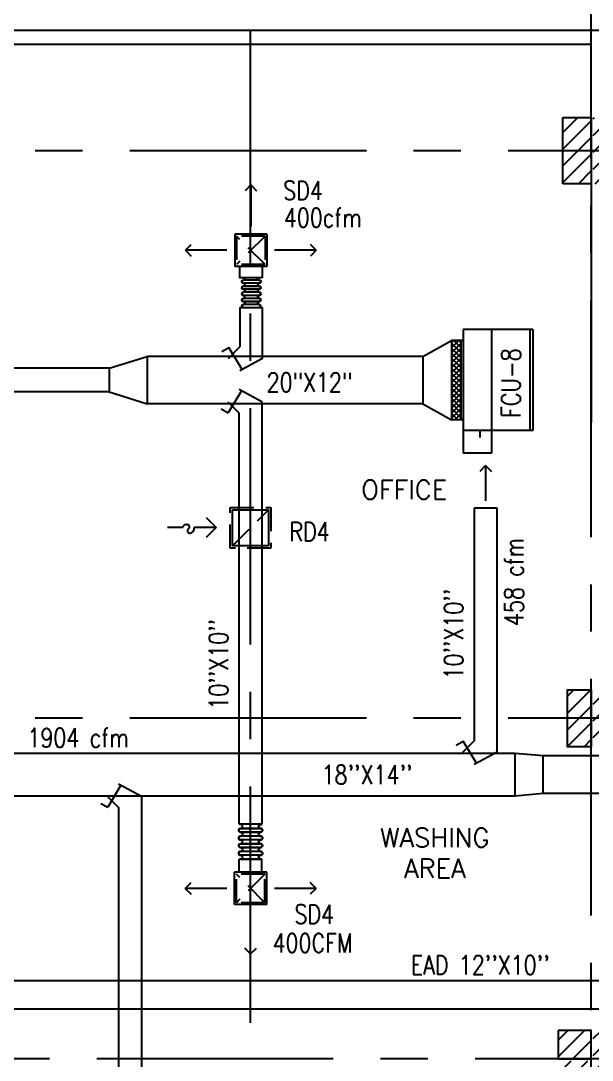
# Model space of a CAD drawing. Extents: x 417877.3 to 417955.8, y 43396.6 to 43486.9.
# Drawn here: x 417895.46 to 417901.5, y 43443.16 to 43454.15 of the extents above; entities that cross this region are included whole.
import ezdxf
from ezdxf.enums import TextEntityAlignment as Align

# ---------------------------------------------------------------- set-up
doc = ezdxf.new("R2010")
doc.units = 0
doc.header["$MEASUREMENT"] = 0
doc.linetypes.add('CENTERX2', pattern=[4, 2.5, -0.5, 0.5, -0.5])
doc.linetypes.add('HIDDEN', pattern=[0.375, 0.25, -0.125])
doc.layers.get('0').update_dxf_attribs({"color": 9, "linetype": 'CONTINUOUS'})
for name, color, linetype in [('AXES', 11, 'CENTERX2'), ('COL', 3, 'CONTINUOUS'), ('COUNTER', 9, 'CONTINUOUS'), ('DUCT', 6, 'CONTINUOUS'), ('EXDUCT', 10, 'CONTINUOUS'), ('FCU', 6, 'CONTINUOUS'), ('HAT', 11, 'CONTINUOUS'), ('M-AC-FLEX', 3, 'CONTINUOUS'), ('M-EGU.', 2, 'CONTINUOUS'), ('RM-NAME', 9, 'CONTINUOUS'), ('SCD', 2, 'CONTINUOUS'), ('WALL', 4, 'CONTINUOUS')]:
    doc.layers.add(name, color=color, linetype=linetype)
doc.styles.add('ROMANS', font='ROMANS.shx', dxfattribs={"width": 0.6})

# ---------------------------------------------------------------- blocks, each defined once
blk = doc.blocks.new('RM1')
at = {"layer": 'RM-NAME', "style": 'ROMANS'}
for tag, p in [('ROOMNAME1', (0, 324)), ('ROOMNAME2', (0, 0))]:
    blk.add_attdef(tag, text='', height=200, dxfattribs=at).set_placement(p, align=Align.MIDDLE)
blk = doc.blocks.new('*X33')
at = {"color": 0}
for p, q in [((23785, -1671), (23860, -1596)), ((23785, -1618), (23807, -1596)), ((23864, -1696), (23785, -1617)), ((23813, -1696), (23913, -1596)), ((23917, -1696), (23817, -1596)), ((23866, -1696), (23966, -1596)), ((23970, -1696), (23870, -1596)), ((23919, -1696), (24019, -1596)), ((24023, -1696), (23923, -1596)), ((23972, -1696), (24072, -1596)), ((24076, -1696), (23976, -1596)), ((24025, -1696), (24125, -1596)), ((24129, -1696), (24029, -1596)), ((24078, -1696), (24178, -1596)), ((24182, -1696), (24082, -1596)), ((24131, -1696), (24231, -1596)), ((24235, -1696), (24135, -1596)), ((24184, -1696), (24284, -1596)), ((24288, -1696), (24188, -1596)), ((24237, -1696), (24337, -1596)), ((24341, -1696), (24241, -1596)), ((24290, -1696), (24390, -1596)), ((24394, -1696), (24294, -1596)), ((24343, -1696), (24443, -1596)), ((24447, -1696), (24347, -1596)), ((24396, -1696), (24496, -1596)), ((24500, -1696), (24400, -1596)), ((24449, -1696), (24549, -1596)), ((24553, -1696), (24453, -1596)), ((24502, -1696), (24602, -1596)), ((24606, -1696), (24506, -1596)), ((24555, -1696), (24623, -1628)), ((24623, -1660), (24559, -1596)), ((24623, -1607), (24612, -1596)), ((23811, -1696), (23785, -1670)), ((24608, -1696), (24623, -1681))]:
    blk.add_line(p, q, dxfattribs=at)

msp = doc.modelspace()

# ---------------------------------------------------------------- hatches: boundary and pattern name
at = {"layer": 'HAT'}
h = msp.add_hatch(dxfattribs=at)
h.set_pattern_fill('ANSI31', color=256, style=0)
h.set_pattern_definition([(45, (49.04742, -106.51282), (-0.08838834765, 0.08838834765), [])])
h.paths.add_polyline_path([(417925.228, 43443.479), (417925.828, 43443.479), (417925.828, 43443.179), (417925.228, 43443.179)])
h.paths.add_polyline_path([(417925.228, 43443.159), (417925.828, 43443.159), (417925.828, 43442.859), (417925.228, 43442.859)])
edge = h.paths.add_edge_path()
edge.add_line((417906.058, 43467.429), (417906.058, 43466.929))
edge = h.paths.add_edge_path()
edge.add_line((417906.058, 43466.929), (417906.558, 43466.929))
edge = h.paths.add_edge_path()
edge.add_line((417906.558, 43466.929), (417906.558, 43467.429))
edge = h.paths.add_edge_path()
edge.add_line((417906.558, 43467.429), (417906.058, 43467.429))
h.paths.add_polyline_path([(417901.488, 43467.529), (417901.488, 43466.829), (417901.188, 43466.829), (417901.188, 43467.529)])
h.paths.add_polyline_path([(417901.808, 43467.529), (417901.808, 43466.829), (417901.508, 43466.829), (417901.508, 43467.529)])
h.paths.add_polyline_path([(417894.038, 43467.429), (417894.038, 43466.929), (417894.538, 43466.929), (417894.538, 43467.429)])
h.paths.add_polyline_path([(417886.838, 43467.429), (417886.838, 43466.929), (417887.338, 43466.929), (417887.338, 43467.429)])
h.paths.add_polyline_path([(417894.038, 43460.229), (417894.038, 43459.729), (417894.538, 43459.729), (417894.538, 43460.229)])
h.paths.add_polyline_path([(417901.488, 43460.329), (417901.488, 43459.629), (417901.188, 43459.629), (417901.188, 43460.329)])
h.paths.add_polyline_path([(417901.808, 43460.329), (417901.808, 43459.629), (417901.508, 43459.629), (417901.508, 43460.329)])
h.paths.add_polyline_path([(417925.778, 43423.009), (417925.778, 43422.509), (417925.278, 43422.509), (417925.278, 43423.009)])
h.paths.add_polyline_path([(417886.838, 43447.029), (417886.838, 43446.529), (417887.338, 43446.529), (417887.338, 43447.029)])
h.paths.add_polyline_path([(417906.558, 43437.409), (417906.558, 43436.909), (417906.058, 43436.909), (417906.058, 43437.409)])
h.paths.add_polyline_path([(417936.578, 43430.209), (417936.578, 43429.709), (417936.078, 43429.709), (417936.078, 43430.209)])
h.paths.add_polyline_path([(417936.578, 43447.029), (417936.578, 43446.529), (417936.078, 43446.529), (417936.078, 43447.029)])
h.paths.add_polyline_path([(417929.378, 43460.229), (417929.378, 43459.729), (417928.878, 43459.729), (417928.878, 43460.229)])
h.paths.add_polyline_path([(417936.628, 43442.859), (417936.028, 43442.859), (417936.028, 43443.159), (417936.628, 43443.159)])
h.paths.add_polyline_path([(417936.628, 43443.179), (417936.028, 43443.179), (417936.028, 43443.479), (417936.628, 43443.479)])
h.paths.add_polyline_path([(417928.828, 43443.479), (417929.428, 43443.479), (417929.428, 43443.179), (417928.828, 43443.179)])
h.paths.add_polyline_path([(417928.828, 43443.159), (417929.428, 43443.159), (417929.428, 43442.859), (417928.828, 43442.859)])
h.paths.add_polyline_path([(417918.628, 43443.159), (417918.028, 43443.159), (417918.028, 43442.859), (417918.628, 43442.859)])
h.paths.add_polyline_path([(417918.628, 43443.479), (417918.028, 43443.479), (417918.028, 43443.179), (417918.628, 43443.179)])
h.paths.add_polyline_path([(417910.758, 43443.479), (417910.758, 43443.179), (417911.108, 43443.179), (417911.108, 43443.479)])
h.paths.add_polyline_path([(417911.128, 43443.479), (417911.128, 43443.179), (417911.478, 43443.179), (417911.478, 43443.479)])
h.paths.add_polyline_path([(417910.758, 43443.159), (417910.758, 43442.859), (417911.108, 43442.859), (417911.108, 43443.159)])
h.paths.add_polyline_path([(417911.128, 43443.159), (417911.128, 43442.859), (417911.478, 43442.859), (417911.478, 43443.159)])
h.paths.add_polyline_path([(417906.608, 43443.159), (417906.008, 43443.159), (417906.008, 43442.859), (417906.608, 43442.859)])
h.paths.add_polyline_path([(417906.608, 43443.479), (417906.008, 43443.479), (417906.008, 43443.179), (417906.608, 43443.179)])
h.paths.add_polyline_path([(417901.138, 43443.479), (417901.138, 43443.179), (417901.488, 43443.179), (417901.488, 43443.479)])
h.paths.add_polyline_path([(417901.508, 43443.479), (417901.508, 43443.179), (417901.858, 43443.179), (417901.858, 43443.479)])
h.paths.add_polyline_path([(417901.138, 43443.159), (417901.138, 43442.859), (417901.488, 43442.859), (417901.488, 43443.159)])
h.paths.add_polyline_path([(417901.508, 43443.159), (417901.508, 43442.859), (417901.858, 43442.859), (417901.858, 43443.159)])
h.paths.add_polyline_path([(417894.588, 43443.159), (417893.988, 43443.159), (417893.988, 43442.859), (417894.588, 43442.859)])
h.paths.add_polyline_path([(417894.588, 43443.479), (417893.988, 43443.479), (417893.988, 43443.179), (417894.588, 43443.179)])
h.paths.add_polyline_path([(417887.388, 43443.159), (417886.788, 43443.159), (417886.788, 43442.859), (417887.388, 43442.859)])
h.paths.add_polyline_path([(417887.388, 43443.479), (417886.788, 43443.479), (417886.788, 43443.179), (417887.388, 43443.179)])
h.paths.add_polyline_path([(417883.788, 43443.159), (417883.188, 43443.159), (417883.188, 43442.859), (417883.788, 43442.859)])
h.paths.add_polyline_path([(417883.788, 43443.479), (417883.188, 43443.479), (417883.188, 43443.179), (417883.788, 43443.179)])
h.paths.add_polyline_path([(417891.688, 43434.909), (417891.088, 43434.909), (417891.088, 43434.659), (417891.688, 43434.659)], flags=16)
h.paths.add_polyline_path([(417887.988, 43434.909), (417888.588, 43434.909), (417888.588, 43434.659), (417887.988, 43434.659)], flags=16)
h.paths.add_polyline_path([(417911.378, 43447.129), (417911.378, 43446.529), (417911.128, 43446.529), (417911.128, 43447.129)])
h.paths.add_polyline_path([(417901.758, 43447.079), (417901.758, 43446.479), (417901.508, 43446.479), (417901.508, 43447.079)])
h.paths.add_polyline_path([(417901.488, 43447.079), (417901.488, 43446.479), (417901.238, 43446.479), (417901.238, 43447.079)])
h.paths.add_polyline_path([(417911.428, 43453.029), (417911.428, 43452.329), (417911.128, 43452.329), (417911.128, 43453.029)])
h.paths.add_polyline_path([(417943.778, 43474.129), (417943.778, 43474.629), (417943.278, 43474.629), (417943.278, 43474.129)])
h.paths.add_polyline_path([(417936.578, 43474.129), (417936.578, 43474.629), (417936.078, 43474.629), (417936.078, 43474.129)])
h.paths.add_polyline_path([(417929.378, 43474.129), (417929.378, 43474.629), (417928.878, 43474.629), (417928.878, 43474.129)])
h.paths.add_polyline_path([(417925.778, 43474.129), (417925.778, 43474.629), (417925.278, 43474.629), (417925.278, 43474.129)])
h.paths.add_polyline_path([(417918.578, 43474.129), (417918.578, 43474.629), (417918.078, 43474.629), (417918.078, 43474.129)])
edge = h.paths.add_edge_path()
edge.add_line((417906.558, 43474.629), (417906.558, 43474.129))
edge = h.paths.add_edge_path()
edge.add_line((417906.558, 43474.129), (417906.058, 43474.129))
edge = h.paths.add_edge_path()
edge.add_line((417906.058, 43474.129), (417906.058, 43474.629))
edge = h.paths.add_edge_path()
edge.add_line((417906.058, 43474.629), (417906.558, 43474.629))
h.paths.add_polyline_path([(417894.038, 43474.129), (417894.038, 43474.629), (417894.538, 43474.629), (417894.538, 43474.129)])
h.paths.add_polyline_path([(417886.838, 43474.129), (417886.838, 43474.629), (417887.338, 43474.629), (417887.338, 43474.129)])
h.paths.add_polyline_path([(417883.238, 43474.129), (417883.238, 43474.629), (417883.738, 43474.629), (417883.738, 43474.129)])
edge = h.paths.add_edge_path()
edge.add_line((417943.778, 43467.429), (417943.778, 43466.929))
edge = h.paths.add_edge_path()
edge.add_line((417943.778, 43466.929), (417943.278, 43466.929))
edge = h.paths.add_edge_path()
edge.add_line((417943.278, 43466.929), (417943.278, 43467.429))
edge = h.paths.add_edge_path()
edge.add_line((417943.278, 43467.429), (417943.778, 43467.429))
edge = h.paths.add_edge_path()
edge.add_line((417943.778, 43460.229), (417943.778, 43459.729))
edge = h.paths.add_edge_path()
edge.add_line((417943.778, 43459.729), (417943.278, 43459.729))
edge = h.paths.add_edge_path()
edge.add_line((417943.278, 43459.729), (417943.278, 43460.229))
edge = h.paths.add_edge_path()
edge.add_line((417943.278, 43460.229), (417943.778, 43460.229))
edge = h.paths.add_edge_path()
edge.add_line((417943.778, 43453.029), (417943.778, 43452.529))
edge = h.paths.add_edge_path()
edge.add_line((417943.778, 43452.529), (417943.278, 43452.529))
edge = h.paths.add_edge_path()
edge.add_line((417943.278, 43452.529), (417943.278, 43453.029))
edge = h.paths.add_edge_path()
edge.add_line((417943.278, 43453.029), (417943.778, 43453.029))
edge = h.paths.add_edge_path()
edge.add_line((417943.778, 43447.029), (417943.778, 43446.529))
edge = h.paths.add_edge_path()
edge.add_line((417943.778, 43446.529), (417943.278, 43446.529))
edge = h.paths.add_edge_path()
edge.add_line((417943.278, 43446.529), (417943.278, 43447.029))
edge = h.paths.add_edge_path()
edge.add_line((417943.278, 43447.029), (417943.778, 43447.029))
edge = h.paths.add_edge_path()
edge.add_line((417936.578, 43467.429), (417936.578, 43466.929))
edge = h.paths.add_edge_path()
edge.add_line((417936.578, 43466.929), (417936.078, 43466.929))
edge = h.paths.add_edge_path()
edge.add_line((417936.078, 43466.929), (417936.078, 43467.429))
edge = h.paths.add_edge_path()
edge.add_line((417936.078, 43467.429), (417936.578, 43467.429))
edge = h.paths.add_edge_path()
edge.add_line((417936.578, 43460.229), (417936.578, 43459.729))
edge = h.paths.add_edge_path()
edge.add_line((417936.578, 43459.729), (417936.078, 43459.729))
edge = h.paths.add_edge_path()
edge.add_line((417936.078, 43459.729), (417936.078, 43460.229))
edge = h.paths.add_edge_path()
edge.add_line((417936.078, 43460.229), (417936.578, 43460.229))
edge = h.paths.add_edge_path()
edge.add_line((417929.378, 43467.429), (417929.378, 43466.929))
edge = h.paths.add_edge_path()
edge.add_line((417929.378, 43466.929), (417928.878, 43466.929))
edge = h.paths.add_edge_path()
edge.add_line((417928.878, 43466.929), (417928.878, 43467.429))
edge = h.paths.add_edge_path()
edge.add_line((417928.878, 43467.429), (417929.378, 43467.429))
edge = h.paths.add_edge_path()
edge.add_line((417925.778, 43467.429), (417925.778, 43466.929))
edge = h.paths.add_edge_path()
edge.add_line((417925.778, 43466.929), (417925.278, 43466.929))
edge = h.paths.add_edge_path()
edge.add_line((417925.278, 43466.929), (417925.278, 43467.429))
edge = h.paths.add_edge_path()
edge.add_line((417925.278, 43467.429), (417925.778, 43467.429))
edge = h.paths.add_edge_path()
edge.add_line((417925.778, 43460.229), (417925.778, 43459.729))
edge = h.paths.add_edge_path()
edge.add_line((417925.778, 43459.729), (417925.278, 43459.729))
edge = h.paths.add_edge_path()
edge.add_line((417925.278, 43459.729), (417925.278, 43460.229))
edge = h.paths.add_edge_path()
edge.add_line((417925.278, 43460.229), (417925.778, 43460.229))
edge = h.paths.add_edge_path()
edge.add_line((417936.578, 43453.029), (417936.578, 43452.529))
edge = h.paths.add_edge_path()
edge.add_line((417936.578, 43452.529), (417936.078, 43452.529))
edge = h.paths.add_edge_path()
edge.add_line((417936.078, 43452.529), (417936.078, 43453.029))
edge = h.paths.add_edge_path()
edge.add_line((417936.078, 43453.029), (417936.578, 43453.029))
edge = h.paths.add_edge_path()
edge.add_line((417929.378, 43453.029), (417929.378, 43452.529))
edge = h.paths.add_edge_path()
edge.add_line((417929.378, 43452.529), (417928.878, 43452.529))
edge = h.paths.add_edge_path()
edge.add_line((417928.878, 43452.529), (417928.878, 43453.029))
edge = h.paths.add_edge_path()
edge.add_line((417928.878, 43453.029), (417929.378, 43453.029))
edge = h.paths.add_edge_path()
edge.add_line((417925.778, 43453.029), (417925.778, 43452.529))
edge = h.paths.add_edge_path()
edge.add_line((417925.778, 43452.529), (417925.278, 43452.529))
edge = h.paths.add_edge_path()
edge.add_line((417925.278, 43452.529), (417925.278, 43453.029))
edge = h.paths.add_edge_path()
edge.add_line((417925.278, 43453.029), (417925.778, 43453.029))
edge = h.paths.add_edge_path()
edge.add_line((417929.378, 43447.029), (417929.378, 43446.529))
edge = h.paths.add_edge_path()
edge.add_line((417929.378, 43446.529), (417928.878, 43446.529))
edge = h.paths.add_edge_path()
edge.add_line((417928.878, 43446.529), (417928.878, 43447.029))
edge = h.paths.add_edge_path()
edge.add_line((417928.878, 43447.029), (417929.378, 43447.029))
edge = h.paths.add_edge_path()
edge.add_line((417925.778, 43447.029), (417925.778, 43446.529))
edge = h.paths.add_edge_path()
edge.add_line((417925.778, 43446.529), (417925.278, 43446.529))
edge = h.paths.add_edge_path()
edge.add_line((417925.278, 43446.529), (417925.278, 43447.029))
edge = h.paths.add_edge_path()
edge.add_line((417925.278, 43447.029), (417925.778, 43447.029))
h.paths.add_polyline_path([(417943.278, 43443.479), (417943.778, 43443.479), (417943.778, 43443.179), (417943.278, 43443.179)])
h.paths.add_polyline_path([(417943.278, 43443.159), (417943.778, 43443.159), (417943.778, 43442.859), (417943.278, 43442.859)])
edge = h.paths.add_edge_path()
edge.add_line((417943.778, 43437.409), (417943.778, 43436.909))
edge = h.paths.add_edge_path()
edge.add_line((417943.778, 43436.909), (417943.278, 43436.909))
edge = h.paths.add_edge_path()
edge.add_line((417943.278, 43436.909), (417943.278, 43437.409))
edge = h.paths.add_edge_path()
edge.add_line((417943.278, 43437.409), (417943.778, 43437.409))
edge = h.paths.add_edge_path()
edge.add_line((417943.778, 43430.209), (417943.778, 43429.709))
edge = h.paths.add_edge_path()
edge.add_line((417943.778, 43429.709), (417943.278, 43429.709))
edge = h.paths.add_edge_path()
edge.add_line((417943.278, 43429.709), (417943.278, 43430.209))
edge = h.paths.add_edge_path()
edge.add_line((417943.278, 43430.209), (417943.778, 43430.209))
edge = h.paths.add_edge_path()
edge.add_line((417943.778, 43423.009), (417943.778, 43422.509))
edge = h.paths.add_edge_path()
edge.add_line((417943.778, 43422.509), (417943.278, 43422.509))
edge = h.paths.add_edge_path()
edge.add_line((417943.278, 43422.509), (417943.278, 43423.009))
edge = h.paths.add_edge_path()
edge.add_line((417943.278, 43423.009), (417943.778, 43423.009))
edge = h.paths.add_edge_path()
edge.add_line((417936.578, 43437.409), (417936.578, 43436.909))
edge = h.paths.add_edge_path()
edge.add_line((417936.578, 43436.909), (417936.078, 43436.909))
edge = h.paths.add_edge_path()
edge.add_line((417936.078, 43436.909), (417936.078, 43437.409))
edge = h.paths.add_edge_path()
edge.add_line((417936.078, 43437.409), (417936.578, 43437.409))
edge = h.paths.add_edge_path()
edge.add_line((417929.378, 43437.409), (417929.378, 43436.909))
edge = h.paths.add_edge_path()
edge.add_line((417929.378, 43436.909), (417928.878, 43436.909))
edge = h.paths.add_edge_path()
edge.add_line((417928.878, 43436.909), (417928.878, 43437.409))
edge = h.paths.add_edge_path()
edge.add_line((417928.878, 43437.409), (417929.378, 43437.409))
edge = h.paths.add_edge_path()
edge.add_line((417925.778, 43437.409), (417925.778, 43436.909))
edge = h.paths.add_edge_path()
edge.add_line((417925.778, 43436.909), (417925.278, 43436.909))
edge = h.paths.add_edge_path()
edge.add_line((417925.278, 43436.909), (417925.278, 43437.409))
edge = h.paths.add_edge_path()
edge.add_line((417925.278, 43437.409), (417925.778, 43437.409))
edge = h.paths.add_edge_path()
edge.add_line((417936.578, 43423.009), (417936.578, 43422.509))
edge = h.paths.add_edge_path()
edge.add_line((417936.578, 43422.509), (417936.078, 43422.509))
edge = h.paths.add_edge_path()
edge.add_line((417936.078, 43422.509), (417936.078, 43423.009))
edge = h.paths.add_edge_path()
edge.add_line((417936.078, 43423.009), (417936.578, 43423.009))
edge = h.paths.add_edge_path()
edge.add_line((417929.378, 43430.209), (417929.378, 43429.709))
edge = h.paths.add_edge_path()
edge.add_line((417929.378, 43429.709), (417928.878, 43429.709))
edge = h.paths.add_edge_path()
edge.add_line((417928.878, 43429.709), (417928.878, 43430.209))
edge = h.paths.add_edge_path()
edge.add_line((417928.878, 43430.209), (417929.378, 43430.209))
edge = h.paths.add_edge_path()
edge.add_line((417925.778, 43430.209), (417925.778, 43429.709))
edge = h.paths.add_edge_path()
edge.add_line((417925.778, 43429.709), (417925.278, 43429.709))
edge = h.paths.add_edge_path()
edge.add_line((417925.278, 43429.709), (417925.278, 43430.209))
edge = h.paths.add_edge_path()
edge.add_line((417925.278, 43430.209), (417925.778, 43430.209))
edge = h.paths.add_edge_path()
edge.add_line((417929.378, 43423.009), (417929.378, 43422.509))
edge = h.paths.add_edge_path()
edge.add_line((417929.378, 43422.509), (417928.878, 43422.509))
edge = h.paths.add_edge_path()
edge.add_line((417928.878, 43422.509), (417928.878, 43423.009))
edge = h.paths.add_edge_path()
edge.add_line((417928.878, 43423.009), (417929.378, 43423.009))
edge = h.paths.add_edge_path()
edge.add_line((417943.778, 43415.809), (417943.778, 43415.309))
edge = h.paths.add_edge_path()
edge.add_line((417943.778, 43415.309), (417943.278, 43415.309))
edge = h.paths.add_edge_path()
edge.add_line((417943.278, 43415.309), (417943.278, 43415.809))
edge = h.paths.add_edge_path()
edge.add_line((417943.278, 43415.809), (417943.778, 43415.809))
edge = h.paths.add_edge_path()
edge.add_line((417936.578, 43415.809), (417936.578, 43415.309))
edge = h.paths.add_edge_path()
edge.add_line((417936.578, 43415.309), (417936.078, 43415.309))
edge = h.paths.add_edge_path()
edge.add_line((417936.078, 43415.309), (417936.078, 43415.809))
edge = h.paths.add_edge_path()
edge.add_line((417936.078, 43415.809), (417936.578, 43415.809))
edge = h.paths.add_edge_path()
edge.add_line((417929.378, 43415.809), (417929.378, 43415.309))
edge = h.paths.add_edge_path()
edge.add_line((417929.378, 43415.309), (417928.878, 43415.309))
edge = h.paths.add_edge_path()
edge.add_line((417928.878, 43415.309), (417928.878, 43415.809))
edge = h.paths.add_edge_path()
edge.add_line((417928.878, 43415.809), (417929.378, 43415.809))
edge = h.paths.add_edge_path()
edge.add_line((417925.778, 43415.809), (417925.778, 43415.309))
edge = h.paths.add_edge_path()
edge.add_line((417925.778, 43415.309), (417925.278, 43415.309))
edge = h.paths.add_edge_path()
edge.add_line((417925.278, 43415.309), (417925.278, 43415.809))
edge = h.paths.add_edge_path()
edge.add_line((417925.278, 43415.809), (417925.778, 43415.809))
edge = h.paths.add_edge_path()
edge.add_line((417918.578, 43467.429), (417918.578, 43466.929))
edge = h.paths.add_edge_path()
edge.add_line((417918.578, 43466.929), (417918.078, 43466.929))
edge = h.paths.add_edge_path()
edge.add_line((417918.078, 43466.929), (417918.078, 43467.429))
edge = h.paths.add_edge_path()
edge.add_line((417918.078, 43467.429), (417918.578, 43467.429))
edge = h.paths.add_edge_path()
edge.add_line((417918.578, 43460.229), (417918.578, 43459.729))
edge = h.paths.add_edge_path()
edge.add_line((417918.578, 43459.729), (417918.078, 43459.729))
edge = h.paths.add_edge_path()
edge.add_line((417918.078, 43459.729), (417918.078, 43460.229))
edge = h.paths.add_edge_path()
edge.add_line((417918.078, 43460.229), (417918.578, 43460.229))
edge = h.paths.add_edge_path()
edge.add_line((417918.578, 43453.029), (417918.578, 43452.529))
edge = h.paths.add_edge_path()
edge.add_line((417918.578, 43452.529), (417918.078, 43452.529))
edge = h.paths.add_edge_path()
edge.add_line((417918.078, 43452.529), (417918.078, 43453.029))
edge = h.paths.add_edge_path()
edge.add_line((417918.078, 43453.029), (417918.578, 43453.029))
edge = h.paths.add_edge_path()
edge.add_line((417918.578, 43447.029), (417918.578, 43446.529))
edge = h.paths.add_edge_path()
edge.add_line((417918.578, 43446.529), (417918.078, 43446.529))
edge = h.paths.add_edge_path()
edge.add_line((417918.078, 43446.529), (417918.078, 43447.029))
edge = h.paths.add_edge_path()
edge.add_line((417918.078, 43447.029), (417918.578, 43447.029))
edge = h.paths.add_edge_path()
edge.add_line((417918.578, 43437.409), (417918.578, 43436.909))
edge = h.paths.add_edge_path()
edge.add_line((417918.578, 43436.909), (417918.078, 43436.909))
edge = h.paths.add_edge_path()
edge.add_line((417918.078, 43436.909), (417918.078, 43437.409))
edge = h.paths.add_edge_path()
edge.add_line((417918.078, 43437.409), (417918.578, 43437.409))
edge = h.paths.add_edge_path()
edge.add_line((417918.578, 43430.209), (417918.578, 43429.709))
edge = h.paths.add_edge_path()
edge.add_line((417918.578, 43429.709), (417918.078, 43429.709))
edge = h.paths.add_edge_path()
edge.add_line((417918.078, 43429.709), (417918.078, 43430.209))
edge = h.paths.add_edge_path()
edge.add_line((417918.078, 43430.209), (417918.578, 43430.209))
edge = h.paths.add_edge_path()
edge.add_line((417918.578, 43423.009), (417918.578, 43422.509))
edge = h.paths.add_edge_path()
edge.add_line((417918.578, 43422.509), (417918.078, 43422.509))
edge = h.paths.add_edge_path()
edge.add_line((417918.078, 43422.509), (417918.078, 43423.009))
edge = h.paths.add_edge_path()
edge.add_line((417918.078, 43423.009), (417918.578, 43423.009))
edge = h.paths.add_edge_path()
edge.add_line((417886.838, 43460.229), (417886.838, 43459.729))
edge = h.paths.add_edge_path()
edge.add_line((417886.838, 43459.729), (417887.338, 43459.729))
edge = h.paths.add_edge_path()
edge.add_line((417887.338, 43459.729), (417887.338, 43460.229))
edge = h.paths.add_edge_path()
edge.add_line((417887.338, 43460.229), (417886.838, 43460.229))
edge = h.paths.add_edge_path()
edge.add_line((417883.238, 43460.229), (417883.238, 43459.729))
edge = h.paths.add_edge_path()
edge.add_line((417883.238, 43459.729), (417883.738, 43459.729))
edge = h.paths.add_edge_path()
edge.add_line((417883.738, 43459.729), (417883.738, 43460.229))
edge = h.paths.add_edge_path()
edge.add_line((417883.738, 43460.229), (417883.238, 43460.229))
edge = h.paths.add_edge_path()
edge.add_line((417894.038, 43453.029), (417894.038, 43452.529))
edge = h.paths.add_edge_path()
edge.add_line((417894.038, 43452.529), (417894.538, 43452.529))
edge = h.paths.add_edge_path()
edge.add_line((417894.538, 43452.529), (417894.538, 43453.029))
edge = h.paths.add_edge_path()
edge.add_line((417894.538, 43453.029), (417894.038, 43453.029))
edge = h.paths.add_edge_path()
edge.add_line((417894.038, 43447.029), (417894.038, 43446.529))
edge = h.paths.add_edge_path()
edge.add_line((417894.038, 43446.529), (417894.538, 43446.529))
edge = h.paths.add_edge_path()
edge.add_line((417894.538, 43446.529), (417894.538, 43447.029))
edge = h.paths.add_edge_path()
edge.add_line((417894.538, 43447.029), (417894.038, 43447.029))
edge = h.paths.add_edge_path()
edge.add_line((417886.838, 43453.029), (417886.838, 43452.529))
edge = h.paths.add_edge_path()
edge.add_line((417886.838, 43452.529), (417887.338, 43452.529))
edge = h.paths.add_edge_path()
edge.add_line((417887.338, 43452.529), (417887.338, 43453.029))
edge = h.paths.add_edge_path()
edge.add_line((417887.338, 43453.029), (417886.838, 43453.029))
edge = h.paths.add_edge_path()
edge.add_line((417883.238, 43453.029), (417883.238, 43452.529))
edge = h.paths.add_edge_path()
edge.add_line((417883.238, 43452.529), (417883.738, 43452.529))
edge = h.paths.add_edge_path()
edge.add_line((417883.738, 43452.529), (417883.738, 43453.029))
edge = h.paths.add_edge_path()
edge.add_line((417883.738, 43453.029), (417883.238, 43453.029))
edge = h.paths.add_edge_path()
edge.add_line((417883.238, 43447.029), (417883.238, 43446.529))
edge = h.paths.add_edge_path()
edge.add_line((417883.238, 43446.529), (417883.738, 43446.529))
edge = h.paths.add_edge_path()
edge.add_line((417883.738, 43446.529), (417883.738, 43447.029))
edge = h.paths.add_edge_path()
edge.add_line((417883.738, 43447.029), (417883.238, 43447.029))
edge = h.paths.add_edge_path()
edge.add_line((417894.038, 43437.409), (417894.038, 43436.909))
edge = h.paths.add_edge_path()
edge.add_line((417894.038, 43436.909), (417894.538, 43436.909))
edge = h.paths.add_edge_path()
edge.add_line((417894.538, 43436.909), (417894.538, 43437.409))
edge = h.paths.add_edge_path()
edge.add_line((417894.538, 43437.409), (417894.038, 43437.409))
edge = h.paths.add_edge_path()
edge.add_line((417894.038, 43430.209), (417894.038, 43429.709))
edge = h.paths.add_edge_path()
edge.add_line((417894.038, 43429.709), (417894.538, 43429.709))
edge = h.paths.add_edge_path()
edge.add_line((417894.538, 43429.709), (417894.538, 43430.209))
edge = h.paths.add_edge_path()
edge.add_line((417894.538, 43430.209), (417894.038, 43430.209))
edge = h.paths.add_edge_path()
edge.add_line((417894.038, 43423.009), (417894.038, 43422.509))
edge = h.paths.add_edge_path()
edge.add_line((417894.038, 43422.509), (417894.538, 43422.509))
edge = h.paths.add_edge_path()
edge.add_line((417894.538, 43422.509), (417894.538, 43423.009))
edge = h.paths.add_edge_path()
edge.add_line((417894.538, 43423.009), (417894.038, 43423.009))
edge = h.paths.add_edge_path()
edge.add_line((417918.578, 43415.809), (417918.578, 43415.309))
edge = h.paths.add_edge_path()
edge.add_line((417918.578, 43415.309), (417918.078, 43415.309))
edge = h.paths.add_edge_path()
edge.add_line((417918.078, 43415.309), (417918.078, 43415.809))
edge = h.paths.add_edge_path()
edge.add_line((417918.078, 43415.809), (417918.578, 43415.809))
edge = h.paths.add_edge_path()
edge.add_line((417906.558, 43415.809), (417906.558, 43415.309))
edge = h.paths.add_edge_path()
edge.add_line((417906.558, 43415.309), (417906.058, 43415.309))
edge = h.paths.add_edge_path()
edge.add_line((417906.058, 43415.309), (417906.058, 43415.809))
edge = h.paths.add_edge_path()
edge.add_line((417906.058, 43415.809), (417906.558, 43415.809))
edge = h.paths.add_edge_path()
edge.add_line((417894.038, 43415.809), (417894.038, 43415.309))
edge = h.paths.add_edge_path()
edge.add_line((417894.038, 43415.309), (417894.538, 43415.309))
edge = h.paths.add_edge_path()
edge.add_line((417894.538, 43415.309), (417894.538, 43415.809))
edge = h.paths.add_edge_path()
edge.add_line((417894.538, 43415.809), (417894.038, 43415.809))
edge = h.paths.add_edge_path()
edge.add_line((417890.438, 43415.809), (417890.438, 43415.309))
edge = h.paths.add_edge_path()
edge.add_line((417890.438, 43415.309), (417890.938, 43415.309))
edge = h.paths.add_edge_path()
edge.add_line((417890.938, 43415.309), (417890.938, 43415.809))
edge = h.paths.add_edge_path()
edge.add_line((417890.938, 43415.809), (417890.438, 43415.809))
h.paths.add_polyline_path([(417910.808, 43467.529), (417911.108, 43467.529), (417911.108, 43466.829), (417910.808, 43466.829)])
h.paths.add_polyline_path([(417911.128, 43467.529), (417911.428, 43467.529), (417911.428, 43466.829), (417911.128, 43466.829)])
h.paths.add_polyline_path([(417901.188, 43453.129), (417901.488, 43453.129), (417901.488, 43452.429), (417901.188, 43452.429)])
h.paths.add_polyline_path([(417901.508, 43453.129), (417901.808, 43453.129), (417901.808, 43452.429), (417901.508, 43452.429)])
h.paths.add_polyline_path([(417910.808, 43437.509), (417911.108, 43437.509), (417911.108, 43436.809), (417910.808, 43436.809)])
h.paths.add_polyline_path([(417911.128, 43437.509), (417911.428, 43437.509), (417911.428, 43436.809), (417911.128, 43436.809)])
h.paths.add_polyline_path([(417901.188, 43437.509), (417901.488, 43437.509), (417901.488, 43436.809), (417901.188, 43436.809)])
h.paths.add_polyline_path([(417901.508, 43437.509), (417901.808, 43437.509), (417901.808, 43436.809), (417901.508, 43436.809)])
h.paths.add_polyline_path([(417901.188, 43430.309), (417901.488, 43430.309), (417901.488, 43429.609), (417901.188, 43429.609)])
h.paths.add_polyline_path([(417901.508, 43430.309), (417901.808, 43430.309), (417901.808, 43429.609), (417901.508, 43429.609)])
h.paths.add_polyline_path([(417910.808, 43430.309), (417911.108, 43430.309), (417911.108, 43429.609), (417910.808, 43429.609)])
h.paths.add_polyline_path([(417911.128, 43430.309), (417911.428, 43430.309), (417911.428, 43429.609), (417911.128, 43429.609)])
h.paths.add_polyline_path([(417910.808, 43423.109), (417911.108, 43423.109), (417911.108, 43422.409), (417910.808, 43422.409)])
h.paths.add_polyline_path([(417911.128, 43423.109), (417911.428, 43423.109), (417911.428, 43422.409), (417911.128, 43422.409)])
h.paths.add_polyline_path([(417901.188, 43423.109), (417901.488, 43423.109), (417901.488, 43422.409), (417901.188, 43422.409)])
h.paths.add_polyline_path([(417901.508, 43423.109), (417901.808, 43423.109), (417901.808, 43422.409), (417901.508, 43422.409)])
h.paths.add_polyline_path([(417882.998, 43434.859), (417882.998, 43434.659), (417883.738, 43434.659), (417883.738, 43434.859)])
h.paths.add_polyline_path([(417910.808, 43460.329), (417911.108, 43460.329), (417911.108, 43459.629), (417910.808, 43459.629)])
h.paths.add_polyline_path([(417911.128, 43460.329), (417911.428, 43460.329), (417911.428, 43459.629), (417911.128, 43459.629)])
h.paths.add_polyline_path([(417901.188, 43415.309), (417901.188, 43415.809), (417901.488, 43415.809), (417901.488, 43415.309)])
h.paths.add_polyline_path([(417901.508, 43415.309), (417901.508, 43415.809), (417901.808, 43415.809), (417901.808, 43415.309)])
h.paths.add_polyline_path([(417910.808, 43415.309), (417910.808, 43415.809), (417911.108, 43415.809), (417911.108, 43415.309)])
h.paths.add_polyline_path([(417911.128, 43415.309), (417911.128, 43415.809), (417911.428, 43415.809), (417911.428, 43415.309)])
h.paths.add_polyline_path([(417901.508, 43474.129), (417901.508, 43474.629), (417901.808, 43474.629), (417901.808, 43474.129)])
h.paths.add_polyline_path([(417901.188, 43474.129), (417901.188, 43474.629), (417901.488, 43474.629), (417901.488, 43474.129)])
h.paths.add_polyline_path([(417911.128, 43474.129), (417911.128, 43474.629), (417911.428, 43474.629), (417911.428, 43474.129)])
h.paths.add_polyline_path([(417910.808, 43474.129), (417910.808, 43474.629), (417911.108, 43474.629), (417911.108, 43474.129)])
h.paths.add_polyline_path([(417883.738, 43467.429), (417883.238, 43467.429), (417883.238, 43466.929), (417883.738, 43466.929)])
h.paths.add_polyline_path([(417883.738, 43467.429), (417883.238, 43467.429), (417883.238, 43466.929), (417883.738, 43466.929)], flags=16)
edge = h.paths.add_edge_path()
edge.add_line((417891.688, 43434.911), (417891.688, 43434.659))
edge.add_line((417887.988, 43434.911), (417887.988, 43434.659))
h = msp.add_hatch(dxfattribs=at)
h.set_pattern_fill('ANSI31', color=256, scale=300, style=0)
h.paths.add_polyline_path([(417901.488, 43447.079), (417901.238, 43447.079), (417901.238, 43446.779), (417901.488, 43446.779)])
h.paths.add_polyline_path([(417901.488, 43446.779), (417901.238, 43446.779), (417901.238, 43446.479), (417901.488, 43446.479)])
h = msp.add_hatch(dxfattribs=at)
h.set_pattern_fill('ANSI31', color=256, scale=300, style=0)
h.paths.add_polyline_path([(417901.138, 43443.179), (417901.488, 43443.179), (417901.488, 43443.479), (417901.138, 43443.479)])

# ---------------------------------------------------------------- linework, layer by layer
at = {"layer": 'AXES'}
for p, q in [((417901.488, 43408.695), (417901.488, 43485.884)), ((417897.888, 43415.559), (417897.888, 43474.379)), ((417955.111, 43452.779), (417885.288, 43452.779)), ((417955.111, 43446.779), (417885.288, 43446.779)), ((417954.761, 43443.179), (417885.288, 43443.179))]:
    msp.add_line(p, q, dxfattribs=at)
at = {"layer": 'COL'}
for p, q in [((417901.188, 43452.429), (417901.188, 43453.129)), ((417901.188, 43453.129), (417901.488, 43453.129)), ((417901.488, 43453.129), (417901.488, 43452.429)), ((417901.488, 43452.429), (417901.188, 43452.429))]:
    msp.add_line(p, q, dxfattribs=at)
for points in [[(417901.488, 43447.079), (417901.488, 43446.479), (417901.238, 43446.479), (417901.238, 43447.079)], [(417901.138, 43443.479), (417901.138, 43443.179), (417901.488, 43443.179), (417901.488, 43443.479)]]:
    msp.add_lwpolyline(points, close=True, dxfattribs=at)
at = {"layer": 'COUNTER'}
msp.add_line((417901.488, 43452.429), (417901.488, 43449.904), dxfattribs=at)
at = {"layer": 'DUCT'}
for p, q in [((417897.775, 43451.12), (417898.015, 43451.12)), ((417897.775, 43451.12), (417897.775, 43450.704)), ((417898.015, 43450.584), (417898.015, 43451.12)), ((417899.708, 43450.604), (417900.01, 43450.773)), ((417897.655, 43450.584), (417897.775, 43450.704)), ((417896.394, 43450.479), (417896.794, 43450.604)), ((417899.708, 43450.604), (417896.794, 43450.604)), ((417896.794, 43450.604), (417896.794, 43450.104)), ((417898.015, 43450.584), (417897.773, 43450.453)), ((417899.708, 43450.604), (417899.708, 43450.104)), ((417896.394, 43450.479), (417890.603, 43450.479)), ((417896.394, 43450.479), (417896.394, 43450.229)), ((417896.394, 43450.229), (417890.603, 43450.229)), ((417896.394, 43450.229), (417896.794, 43450.104)), ((417898.008, 43450.124), (417897.766, 43450.255)), ((417899.708, 43450.104), (417896.794, 43450.104)), ((417897.648, 43450.124), (417897.768, 43450.004)), ((417898.008, 43450.124), (417898.008, 43445.66)), ((417899.708, 43450.104), (417900.01, 43449.935)), ((417897.768, 43445.66), (417897.768, 43450.004)), ((417900.252, 43449), (417900.252, 43446.54)), ((417900.492, 43449), (417900.252, 43449)), ((417900.492, 43446.42), (417900.492, 43449)), ((417900.132, 43446.42), (417900.252, 43446.54)), ((417895.288, 43446.411), (417900.684, 43446.411)), ((417900.492, 43446.42), (417900.25, 43446.29)), ((417900.684, 43446.411), (417900.978, 43446.386)), ((417900.684, 43445.961), (417900.684, 43446.411)), ((417900.978, 43445.986), (417900.978, 43446.386)), ((417900.978, 43446.386), (417903.63, 43446.386)), ((417896.735, 43445.953), (417896.493, 43446.084)), ((417895.288, 43445.961), (417900.684, 43445.961)), ((417896.375, 43445.953), (417896.495, 43445.833)), ((417896.735, 43445.953), (417896.735, 43440.623)), ((417900.684, 43445.961), (417900.978, 43445.986)), ((417900.978, 43445.986), (417903.63, 43445.986)), ((417896.495, 43440.623), (417896.495, 43445.833)), ((417898.008, 43445.66), (417897.768, 43445.66))]:
    msp.add_line(p, q, dxfattribs=at)
at = {"layer": 'DUCT', "linetype": 'HIDDEN'}
for p, q in [((417897.585, 43450.658), (417897.657, 43450.7)), ((417897.578, 43450.05), (417897.65, 43450.009)), ((417900.062, 43446.494), (417900.135, 43446.536)), ((417896.306, 43445.88), (417896.378, 43445.838))]:
    msp.add_line(p, q, dxfattribs=at)
at = {"layer": 'DUCT', "linetype": 'Continuous'}
for p, q in [((417897.798, 43450.467), (417897.657, 43450.7)), ((417897.791, 43450.241), (417897.65, 43450.009)), ((417900.275, 43446.303), (417900.135, 43446.536)), ((417896.518, 43446.071), (417896.378, 43445.838))]:
    msp.add_line(p, q, dxfattribs=at)
at = {"layer": 'EXDUCT'}
for p, q in [((417888.89, 43444.006), (417903.413, 43444.006)), ((417888.89, 43443.706), (417903.413, 43443.706))]:
    msp.add_line(p, q, dxfattribs=at)
at = {"layer": 'FCU'}
for p, q in [((417900.872, 43450.888), (417900.135, 43450.888)), ((417900.135, 43450.888), (417900.135, 43449.821)), ((417900.435, 43450.888), (417900.435, 43449.821)), ((417900.872, 43450.888), (417900.872, 43449.821)), ((417900.872, 43449.821), (417900.135, 43449.821))]:
    msp.add_line(p, q, dxfattribs=at)
at = {"layer": 'FCU', "color": 3}
for p, q in [((417900.84, 43450.888), (417900.84, 43449.821)), ((417900.135, 43450.773), (417900.01, 43450.773)), ((417900.01, 43450.773), (417900.01, 43449.935)), ((417900.11, 43450.773), (417900.11, 43449.935)), ((417900.135, 43449.935), (417900.01, 43449.935)), ((417900.135, 43449.821), (417900.135, 43449.583)), ((417900.31, 43449.821), (417900.31, 43449.747)), ((417900.435, 43449.821), (417900.435, 43449.583)), ((417900.435, 43449.583), (417900.135, 43449.583))]:
    msp.add_line(p, q, dxfattribs=at)
at = {"layer": 'M-AC-FLEX', "color": 11}
for p, q in [((417897.979, 43451.412), (417897.811, 43451.412)), ((417897.979, 43451.412), (417897.811, 43451.412)), ((417897.81, 43451.347), (417897.979, 43451.347)), ((417897.81, 43451.347), (417897.979, 43451.347)), ((417897.81, 43451.315), (417897.979, 43451.315)), ((417897.81, 43451.315), (417897.979, 43451.315)), ((417897.979, 43451.379), (417897.811, 43451.379)), ((417897.979, 43451.379), (417897.811, 43451.379)), ((417897.979, 43451.347), (417897.811, 43451.347)), ((417897.979, 43451.347), (417897.811, 43451.347)), ((417897.979, 43451.315), (417897.811, 43451.315)), ((417897.979, 43451.315), (417897.811, 43451.315)), ((417897.979, 43451.282), (417897.811, 43451.282)), ((417897.979, 43451.282), (417897.811, 43451.282)), ((417897.979, 43451.249), (417897.811, 43451.249)), ((417897.979, 43451.249), (417897.811, 43451.249)), ((417897.979, 43451.217), (417897.811, 43451.217)), ((417897.81, 43451.185), (417897.979, 43451.185)), ((417897.81, 43451.185), (417897.979, 43451.185)), ((417897.979, 43451.185), (417897.811, 43451.185)), ((417897.979, 43451.185), (417897.811, 43451.185)), ((417897.979, 43451.152), (417897.811, 43451.152)), ((417897.979, 43451.152), (417897.811, 43451.152)), ((417897.993, 43445.615), (417897.783, 43445.615)), ((417897.783, 43445.615), (417897.993, 43445.615)), ((417897.783, 43445.615), (417897.993, 43445.615)), ((417897.993, 43445.615), (417897.783, 43445.615)), ((417897.783, 43445.615), (417897.993, 43445.615)), ((417897.993, 43445.615), (417897.783, 43445.615)), ((417897.993, 43445.615), (417897.783, 43445.615)), ((417897.783, 43445.615), (417897.993, 43445.615)), ((417897.783, 43445.575), (417897.993, 43445.575)), ((417897.993, 43445.575), (417897.783, 43445.575)), ((417897.993, 43445.575), (417897.783, 43445.575)), ((417897.783, 43445.575), (417897.993, 43445.575)), ((417897.993, 43445.575), (417897.783, 43445.575)), ((417897.783, 43445.575), (417897.993, 43445.575)), ((417897.783, 43445.575), (417897.993, 43445.575)), ((417897.993, 43445.575), (417897.783, 43445.575)), ((417897.993, 43445.534), (417897.783, 43445.534)), ((417897.993, 43445.534), (417897.783, 43445.534)), ((417897.993, 43445.534), (417897.783, 43445.534)), ((417897.993, 43445.534), (417897.783, 43445.534)), ((417897.993, 43445.493), (417897.783, 43445.493)), ((417897.993, 43445.493), (417897.783, 43445.493)), ((417897.993, 43445.493), (417897.783, 43445.493)), ((417897.993, 43445.453), (417897.783, 43445.453)), ((417897.993, 43445.453), (417897.783, 43445.453)), ((417897.783, 43445.453), (417897.993, 43445.453)), ((417897.993, 43445.453), (417897.783, 43445.453)), ((417897.783, 43445.453), (417897.993, 43445.453)), ((417897.783, 43445.453), (417897.993, 43445.453)), ((417897.993, 43445.453), (417897.783, 43445.453)), ((417897.783, 43445.413), (417897.993, 43445.413)), ((417897.783, 43445.413), (417897.993, 43445.413)), ((417897.993, 43445.413), (417897.783, 43445.413)), ((417897.783, 43445.413), (417897.993, 43445.413)), ((417897.993, 43445.413), (417897.783, 43445.413)), ((417897.993, 43445.413), (417897.783, 43445.413)), ((417897.783, 43445.413), (417897.993, 43445.413)), ((417897.993, 43445.372), (417897.783, 43445.372)), ((417897.993, 43445.372), (417897.783, 43445.372)), ((417897.993, 43445.372), (417897.783, 43445.372)), ((417897.993, 43445.331), (417897.783, 43445.331)), ((417897.993, 43445.331), (417897.783, 43445.331)), ((417897.993, 43445.331), (417897.783, 43445.331)), ((417897.993, 43445.331), (417897.783, 43445.331)), ((417897.783, 43445.29), (417897.993, 43445.29)), ((417897.783, 43445.29), (417897.993, 43445.29)), ((417897.993, 43445.29), (417897.783, 43445.29)), ((417897.783, 43445.29), (417897.993, 43445.29)), ((417897.993, 43445.29), (417897.783, 43445.29)), ((417897.993, 43445.29), (417897.783, 43445.29)), ((417897.783, 43445.29), (417897.993, 43445.29))]:
    msp.add_line(p, q, dxfattribs=at)
at = {"layer": 'M-AC-FLEX'}
for points in [[(417897.825, 43451.436, -0.562171), (417897.811, 43451.412, 1), (417897.811, 43451.379)], [(417897.811, 43451.347, 1), (417897.811, 43451.379, -1), (417897.811, 43451.412)], [(417897.979, 43451.412, -0.562171), (417897.964, 43451.436, -0.562171)], [(417897.964, 43451.436, 0.562171), (417897.979, 43451.412, -1), (417897.979, 43451.379)], [(417897.979, 43451.347, -1), (417897.979, 43451.379, 1), (417897.979, 43451.412)], [(417897.979, 43451.412, -1), (417897.979, 43451.379)], [(417897.979, 43451.379, 1), (417897.979, 43451.412)], [(417897.811, 43451.347, 0.999838), (417897.81, 43451.315)], [(417897.811, 43451.315, -0.999838), (417897.81, 43451.347)], [(417897.811, 43451.315, -0.999838), (417897.81, 43451.347)], [(417897.811, 43451.347, 0.999838), (417897.81, 43451.315)], [(417897.811, 43451.315, -1), (417897.811, 43451.282, 1), (417897.811, 43451.249)], [(417897.81, 43451.347, -0.004461), (417897.81, 43451.347)], [(417897.81, 43451.347, 0.008922), (417897.81, 43451.347)], [(417897.811, 43451.347, -0.00451), (417897.81, 43451.347, 0.008922), (417897.81, 43451.347)], [(417897.81, 43451.347, -0.004461), (417897.81, 43451.347)], [(417897.811, 43451.315, 0.00451), (417897.81, 43451.315, -0.008922), (417897.81, 43451.315)], [(417897.81, 43451.315, 0.004461), (417897.81, 43451.315)], [(417897.81, 43451.315, 0.004461), (417897.81, 43451.315)], [(417897.81, 43451.315, -0.008922), (417897.81, 43451.315)], [(417897.979, 43451.379, 1), (417897.979, 43451.347)], [(417897.979, 43451.282, -1), (417897.979, 43451.315)], [(417897.979, 43451.315, 1), (417897.979, 43451.282, -1), (417897.979, 43451.249)], [(417897.978, 43451.347, 0.00451), (417897.979, 43451.347, -1.018005), (417897.979, 43451.315)], [(417897.978, 43451.315, -0.00451), (417897.979, 43451.315, 1.018005), (417897.979, 43451.347)], [(417897.811, 43451.217, 1), (417897.811, 43451.249, -1), (417897.811, 43451.282)], [(417897.811, 43451.217, 0.999838), (417897.81, 43451.185)], [(417897.811, 43451.185, -0.999838), (417897.81, 43451.217)], [(417897.811, 43451.185, -0.999838), (417897.81, 43451.217)], [(417897.811, 43451.217, 0.999838), (417897.81, 43451.185)], [(417897.81, 43451.217, -0.004461), (417897.81, 43451.217)], [(417897.81, 43451.217, 0.008922), (417897.81, 43451.217)], [(417897.811, 43451.217, -0.00451), (417897.81, 43451.217, 0.008922), (417897.81, 43451.217)], [(417897.81, 43451.217, -0.004461), (417897.81, 43451.217)], [(417897.811, 43451.217, 0.412332), (417897.827, 43451.233, 0.412332)], [(417897.979, 43451.217, -1), (417897.979, 43451.249, 1), (417897.979, 43451.282)], [(417897.979, 43451.249, 1), (417897.979, 43451.217)], [(417897.979, 43451.217, -0.412332), (417897.963, 43451.233, -0.412332)], [(417897.978, 43451.217, 0.00451), (417897.979, 43451.217, -1.018005), (417897.979, 43451.185)], [(417897.978, 43451.185, -0.00451), (417897.979, 43451.185, 1.018005), (417897.979, 43451.217)], [(417897.979, 43451.249, 1), (417897.979, 43451.282)], [(417897.979, 43451.282, -1), (417897.979, 43451.249)], [(417897.811, 43451.185, -1), (417897.811, 43451.152, 1), (417897.811, 43451.12)], [(417897.811, 43451.12, -0.998648), (417897.811, 43451.152)], [(417897.811, 43451.185, 0.00451), (417897.81, 43451.185, -0.008922), (417897.81, 43451.185)], [(417897.81, 43451.185, 0.004461), (417897.81, 43451.185)], [(417897.81, 43451.185, 0.004461), (417897.81, 43451.185)], [(417897.81, 43451.185, -0.008922), (417897.81, 43451.185)], [(417897.811, 43451.185, -0.412332), (417897.827, 43451.169, -0.412332)], [(417897.979, 43451.152, -1), (417897.979, 43451.185)], [(417897.979, 43451.185, 1), (417897.979, 43451.152, -1), (417897.979, 43451.12)], [(417897.979, 43451.185, 0.412332), (417897.963, 43451.169, 0.412332)], [(417897.979, 43451.152, -1), (417897.979, 43451.12)], [(417897.979, 43451.12, 0.998648), (417897.979, 43451.152)], [(417897.979, 43451.12, 1), (417897.979, 43451.152)], [(417897.783, 43445.615, 0.999838), (417897.782, 43445.575)], [(417897.783, 43445.575, -0.999838), (417897.782, 43445.615)], [(417897.783, 43445.575, -0.999838), (417897.782, 43445.615)], [(417897.783, 43445.615, 0.999838), (417897.782, 43445.575)], [(417897.783, 43445.575, -0.999838), (417897.782, 43445.615)], [(417897.783, 43445.615, 0.999838), (417897.782, 43445.575)], [(417897.783, 43445.615, 0.999838), (417897.782, 43445.575)], [(417897.783, 43445.575, -0.999838), (417897.782, 43445.615)], [(417897.783, 43445.615, 1), (417897.783, 43445.656, -0.167447), (417897.77, 43445.66, -0.167447)], [(417897.782, 43445.615, -0.004461), (417897.783, 43445.615)], [(417897.783, 43445.615, 0.008922), (417897.782, 43445.615)], [(417897.783, 43445.615, -0.00451), (417897.783, 43445.615, 0.008922), (417897.782, 43445.615)], [(417897.782, 43445.615, -0.004461), (417897.783, 43445.615)], [(417897.783, 43445.615, -0.00451), (417897.783, 43445.615, 0.008922), (417897.782, 43445.615)], [(417897.782, 43445.615, -0.004461), (417897.783, 43445.615)], [(417897.782, 43445.615, -0.004461), (417897.783, 43445.615)], [(417897.783, 43445.615, 0.008922), (417897.782, 43445.615)], [(417897.783, 43445.615, 0.412332), (417897.803, 43445.635, 0.412332)], [(417897.783, 43445.615, 0.412332), (417897.803, 43445.635, 0.412332)], [(417897.993, 43445.615, -1), (417897.993, 43445.656, 0.167447), (417898.006, 43445.66, 0.167447)], [(417897.993, 43445.656, 1), (417897.993, 43445.615)], [(417897.993, 43445.615, -0.412332), (417897.973, 43445.635, -0.412332)], [(417897.993, 43445.615, -0.412332), (417897.973, 43445.635, -0.412332)], [(417897.992, 43445.615, 0.00451), (417897.993, 43445.615, -1.018005), (417897.993, 43445.575)], [(417897.992, 43445.575, -0.00451), (417897.993, 43445.575, 1.018005), (417897.993, 43445.615)], [(417897.992, 43445.575, -0.00451), (417897.993, 43445.575, 1.018005), (417897.993, 43445.615)], [(417897.992, 43445.615, 0.00451), (417897.993, 43445.615, -1.018005), (417897.993, 43445.575)], [(417897.783, 43445.575, -1), (417897.783, 43445.534, 1), (417897.783, 43445.493)], [(417897.783, 43445.453, 1), (417897.783, 43445.493, -1), (417897.783, 43445.534)], [(417897.783, 43445.575, 0.00451), (417897.783, 43445.575, -0.008922), (417897.782, 43445.575)], [(417897.782, 43445.575, 0.004461), (417897.783, 43445.575)], [(417897.782, 43445.575, 0.004461), (417897.783, 43445.575)], [(417897.783, 43445.575, -0.008922), (417897.782, 43445.575)], [(417897.782, 43445.575, 0.004461), (417897.783, 43445.575)], [(417897.783, 43445.575, -0.008922), (417897.782, 43445.575)], [(417897.783, 43445.575, 0.00451), (417897.783, 43445.575, -0.008922), (417897.782, 43445.575)], [(417897.782, 43445.575, 0.004461), (417897.783, 43445.575)], [(417897.783, 43445.575, -0.412332), (417897.803, 43445.555, -0.412332)], [(417897.783, 43445.575, -0.412332), (417897.803, 43445.555, -0.412332)], [(417897.783, 43445.453, 0.412332), (417897.803, 43445.473, 0.412332)], [(417897.783, 43445.453, 0.412332), (417897.803, 43445.473, 0.412332)], [(417897.993, 43445.575, 0.412332), (417897.973, 43445.555, 0.412332)], [(417897.993, 43445.575, 0.412332), (417897.973, 43445.555, 0.412332)], [(417897.993, 43445.534, -1), (417897.993, 43445.575)], [(417897.993, 43445.575, 1), (417897.993, 43445.534, -1), (417897.993, 43445.493)], [(417897.993, 43445.453, -1), (417897.993, 43445.493, 1), (417897.993, 43445.534)], [(417897.993, 43445.493, 1), (417897.993, 43445.453)], [(417897.993, 43445.453, -0.412332), (417897.973, 43445.473, -0.412332)], [(417897.993, 43445.453, -0.412332), (417897.973, 43445.473, -0.412332)], [(417897.993, 43445.534, -1), (417897.993, 43445.493)], [(417897.993, 43445.493, 1), (417897.993, 43445.534)], [(417897.993, 43445.493, 1), (417897.993, 43445.534)], [(417897.993, 43445.534, -1), (417897.993, 43445.493)], [(417897.783, 43445.413, -0.999838), (417897.782, 43445.453)], [(417897.783, 43445.453, 0.999838), (417897.782, 43445.413)], [(417897.783, 43445.453, 0.999838), (417897.782, 43445.413)], [(417897.783, 43445.413, -0.999838), (417897.782, 43445.453)], [(417897.783, 43445.453, 0.999838), (417897.782, 43445.413)], [(417897.783, 43445.413, -0.999838), (417897.782, 43445.453)], [(417897.783, 43445.413, -0.999838), (417897.782, 43445.453)], [(417897.783, 43445.453, 0.999838), (417897.782, 43445.413)], [(417897.783, 43445.413, -1), (417897.783, 43445.372, 1), (417897.783, 43445.331)], [(417897.802, 43445.384, -0.302976), (417897.783, 43445.372, 1), (417897.783, 43445.331)], [(417897.783, 43445.29, 1), (417897.783, 43445.331, -1), (417897.783, 43445.372)], [(417897.802, 43445.319, 0.302976), (417897.783, 43445.331, -1), (417897.783, 43445.372)], [(417897.783, 43445.453, -0.00451), (417897.783, 43445.453, 0.008922), (417897.782, 43445.453)], [(417897.782, 43445.453, -0.004461), (417897.783, 43445.453)], [(417897.782, 43445.453, -0.004461), (417897.783, 43445.453)], [(417897.783, 43445.453, 0.008922), (417897.782, 43445.453)], [(417897.782, 43445.453, -0.004461), (417897.783, 43445.453)], [(417897.783, 43445.453, 0.008922), (417897.782, 43445.453)], [(417897.783, 43445.453, -0.00451), (417897.783, 43445.453, 0.008922), (417897.782, 43445.453)], [(417897.782, 43445.453, -0.004461), (417897.783, 43445.453)], [(417897.782, 43445.413, 0.004461), (417897.783, 43445.413)], [(417897.783, 43445.413, -0.008922), (417897.782, 43445.413)], [(417897.783, 43445.413, 0.00451), (417897.783, 43445.413, -0.008922), (417897.782, 43445.413)], [(417897.782, 43445.413, 0.004461), (417897.783, 43445.413)], [(417897.783, 43445.413, 0.00451), (417897.783, 43445.413, -0.008922), (417897.782, 43445.413)], [(417897.782, 43445.413, 0.004461), (417897.783, 43445.413)], [(417897.782, 43445.413, 0.004461), (417897.783, 43445.413)], [(417897.783, 43445.413, -0.008922), (417897.782, 43445.413)], [(417897.783, 43445.413, -0.412332), (417897.803, 43445.392, -0.412332)], [(417897.783, 43445.413, -0.412332), (417897.803, 43445.392, -0.412332)], [(417897.993, 43445.413, 0.412332), (417897.973, 43445.392, 0.412332)], [(417897.993, 43445.372, -1), (417897.993, 43445.413)], [(417897.993, 43445.413, 1), (417897.993, 43445.372, -1), (417897.993, 43445.331)], [(417897.993, 43445.413, 0.412332), (417897.973, 43445.392, 0.412332)], [(417897.993, 43445.29, -1), (417897.993, 43445.331, 1), (417897.993, 43445.372)], [(417897.993, 43445.372, -0.302976), (417897.974, 43445.384, -0.302976)], [(417897.974, 43445.384, 0.302976), (417897.993, 43445.372, -1), (417897.993, 43445.331)], [(417897.974, 43445.319, -0.302976), (417897.993, 43445.331, 1), (417897.993, 43445.372)], [(417897.992, 43445.413, -0.00451), (417897.993, 43445.413, 1.018005), (417897.993, 43445.453)], [(417897.992, 43445.453, 0.00451), (417897.993, 43445.453, -1.018005), (417897.993, 43445.413)], [(417897.992, 43445.453, 0.00451), (417897.993, 43445.453, -1.018005), (417897.993, 43445.413)], [(417897.992, 43445.413, -0.00451), (417897.993, 43445.413, 1.018005), (417897.993, 43445.453)], [(417897.993, 43445.331, 1), (417897.993, 43445.372)], [(417897.993, 43445.372, -1), (417897.993, 43445.331)], [(417897.993, 43445.372, -1), (417897.993, 43445.331)], [(417897.993, 43445.331, 1), (417897.993, 43445.372)], [(417897.782, 43445.29, -0.004461), (417897.783, 43445.29)], [(417897.783, 43445.29, 0.008922), (417897.782, 43445.29)], [(417897.783, 43445.29, -0.00451), (417897.783, 43445.29, 0.008922), (417897.782, 43445.29)], [(417897.782, 43445.29, -0.004461), (417897.783, 43445.29)], [(417897.783, 43445.29, -0.00451), (417897.783, 43445.29, 0.008922), (417897.782, 43445.29)], [(417897.782, 43445.29, -0.004461), (417897.783, 43445.29)], [(417897.782, 43445.29, -0.004461), (417897.783, 43445.29)], [(417897.783, 43445.29, 0.008922), (417897.782, 43445.29)], [(417897.783, 43445.29, 0.412332), (417897.803, 43445.311, 0.412332)], [(417897.783, 43445.29, 0.412332), (417897.803, 43445.311, 0.412332)], [(417897.993, 43445.331, 1), (417897.993, 43445.29)], [(417897.993, 43445.29, -0.412332), (417897.973, 43445.311, -0.412332)], [(417897.993, 43445.29, -0.412332), (417897.973, 43445.311, -0.412332)], [(417897.993, 43445.331, 0.302976), (417897.974, 43445.319, 0.302976)]]:
    msp.add_lwpolyline(points, format="xyb", dxfattribs=at)
at = {"layer": 'M-EGU.'}
for p, q in [((417897.89, 43452.417), (417897.829, 43452.356)), ((417897.89, 43452.417), (417897.89, 43451.978)), ((417897.89, 43452.417), (417897.951, 43452.356)), ((417898.06, 43451.896), (417897.72, 43451.896)), ((417897.72, 43451.896), (417897.72, 43451.556)), ((417898.06, 43451.896), (417898.06, 43451.556)), ((417897.199, 43451.726), (417897.26, 43451.787)), ((417898.581, 43451.726), (417898.52, 43451.787)), ((417897.638, 43451.726), (417897.199, 43451.726)), ((417897.199, 43451.726), (417897.26, 43451.665)), ((417898.581, 43451.726), (417898.142, 43451.726)), ((417898.581, 43451.726), (417898.52, 43451.665)), ((417898.06, 43451.556), (417897.72, 43451.556)), ((417897.77, 43451.556), (417897.77, 43451.436)), ((417898.01, 43451.556), (417898.01, 43451.436)), ((417898.01, 43451.436), (417897.77, 43451.436)), ((417900.372, 43449.45), (417900.311, 43449.389)), ((417900.372, 43449.45), (417900.372, 43449.078)), ((417900.372, 43449.45), (417900.433, 43449.389)), ((417897.419, 43448.902), (417897.525, 43448.796)), ((417897.697, 43448.601), (417897.697, 43448.982)), ((417897.697, 43448.982), (417898.078, 43448.982)), ((417898.078, 43448.982), (417898.078, 43448.601)), ((417897.17, 43448.796), (417897.008, 43448.796)), ((417897.525, 43448.796), (417897.29, 43448.796)), ((417897.525, 43448.796), (417897.419, 43448.69)), ((417898.078, 43448.601), (417897.697, 43448.601)), ((417898.008, 43445.29), (417897.768, 43445.29)), ((417897.768, 43445.151), (417897.768, 43445.29)), ((417898.008, 43445.151), (417898.008, 43445.29)), ((417898.058, 43445.151), (417897.718, 43445.151)), ((417897.718, 43444.81), (417897.718, 43445.151)), ((417898.058, 43444.81), (417898.058, 43445.151)), ((417897.197, 43444.98), (417897.258, 43445.042)), ((417898.579, 43444.98), (417898.518, 43445.042)), ((417897.197, 43444.98), (417897.258, 43444.919)), ((417897.636, 43444.98), (417897.197, 43444.98)), ((417898.579, 43444.98), (417898.14, 43444.98)), ((417898.579, 43444.98), (417898.518, 43444.919)), ((417898.058, 43444.81), (417897.718, 43444.81)), ((417897.888, 43444.289), (417897.888, 43444.728)), ((417897.888, 43444.289), (417897.827, 43444.35)), ((417897.888, 43444.289), (417897.949, 43444.35))]:
    msp.add_line(p, q, dxfattribs=at)
at = {"layer": 'M-EGU.', "linetype": 'HIDDEN'}
for p, q in [((417898.04, 43451.876), (417897.74, 43451.576)), ((417898.04, 43451.576), (417897.74, 43451.876)), ((417898.04, 43451.876), (417897.74, 43451.876)), ((417897.74, 43451.876), (417897.74, 43451.576)), ((417898.04, 43451.876), (417898.04, 43451.576)), ((417898.04, 43451.576), (417897.74, 43451.576)), ((417897.672, 43448.576), (417897.672, 43449.007)), ((417897.672, 43449.007), (417898.103, 43449.007)), ((417898.103, 43449.007), (417898.103, 43448.576)), ((417897.697, 43448.601), (417898.078, 43448.982)), ((417898.103, 43448.576), (417897.672, 43448.576)), ((417898.038, 43445.131), (417897.738, 43444.83)), ((417898.038, 43444.83), (417897.738, 43445.131)), ((417898.038, 43445.131), (417897.738, 43445.131)), ((417897.738, 43444.83), (417897.738, 43445.131)), ((417898.038, 43444.83), (417898.038, 43445.131)), ((417898.038, 43444.83), (417897.738, 43444.83))]:
    msp.add_line(p, q, dxfattribs=at)
at = {"layer": 'M-EGU.'}
msp.add_lwpolyline([(417897.17, 43448.796, -0.1324), (417897.187, 43448.82, -0.15664), (417897.21, 43448.83, -0.736612), (417897.229, 43448.782, 0.774232), (417897.25, 43448.737, 0.203349), (417897.282, 43448.757, 0.193808), (417897.29, 43448.796)], format="xyb", dxfattribs=at)
at = {"layer": 'WALL'}
for p, q in [((417888.363, 43454.054), (417901.658, 43454.054)), ((417901.488, 43453.029), (417901.488, 43454.054)), ((417886.988, 43453.904), (417901.488, 43453.904))]:
    msp.add_line(p, q, dxfattribs=at)

# ---------------------------------------------------------------- block references
at = {"layer": 'FCU', "color": 11, "xscale": 0.0009999871253967285, "yscale": 0.001000002026557922, "zscale": 0.001, "rotation": 270}
msp.add_blockref('*X33', (417901.706, 43474.558), dxfattribs=at)
at = {"layer": 'SCD'}
ref = msp.add_blockref('RM1', (417899.834, 43445.192), dxfattribs=dict(at, xscale=0.0009999871253967285, yscale=0.001000002026557922, zscale=0.001))
ref.add_attrib('ROOMNAME2', 'AREA', dxfattribs={"layer": 'RM-NAME', "height": 0.2, "style": 'ROMANS', "width": 1}).set_placement((417899.834, 43445.192), align=Align.MIDDLE)
ref.add_attrib('ROOMNAME1', 'WASHING', dxfattribs={"layer": 'RM-NAME', "height": 0.2, "style": 'ROMANS', "width": 1}).set_placement((417899.834, 43445.516), align=Align.MIDDLE)

# ---------------------------------------------------------------- texts
at = {"layer": 'RM-NAME', "style": 'ROMANS', "width": 1}
msp.add_attdef('OFFICE', text='ROOMNAME', height=0.2, dxfattribs=at).set_placement((417899.511, 43449.195), align=Align.MIDDLE)
at = {"layer": 'SCD', "style": 'ROMANS', "width": 0.8}
for s, p in [('SD4', (417898.441, 43452.358)), ('400cfm', (417898.65, 43452.071)), ('20"X12"', (417898.51, 43450.33)), ('RD4', (417898.51, 43448.752)), ('1904 cfm', (417896.064, 43446.573)), ("18''X14''", (417899.118, 43446.183)), ('SD4', (417898.56, 43444.708)), ('400CFM', (417898.542, 43444.404)), ("EAD 12''X10''", (417900.314, 43444.171))]:
    msp.add_text(s, height=0.2, dxfattribs=at).set_placement(p, align=Align.MIDDLE)
for s, p in [('FCU-8', (417900.64, 43450.323)), ('458 cfm', (417900.672, 43448.221)), ("10''X10''", (417900.033, 43447.669)), ("10''X10''", (417897.549, 43447.351))]:
    msp.add_text(s, height=0.2, rotation=90, dxfattribs=at).set_placement(p, align=Align.MIDDLE)

doc.saveas('drawing.dxf')
